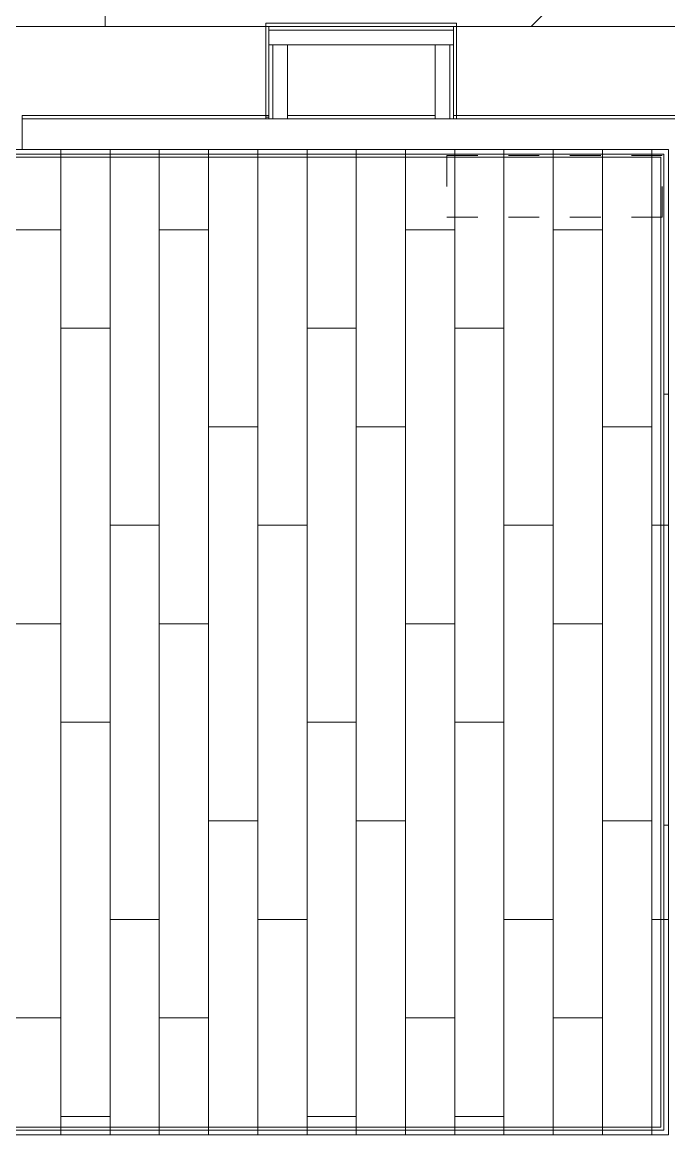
# Model space of a CAD drawing. Header units: metres. Extents: x 3856 to 4207, y -1118 to -691.
# Drawn here: x 4002.857 to 4004.958, y -987.727 to -984.114 of the extents above; entities that cross this region are included whole.
import ezdxf

# ---------------------------------------------------------------- set-up
doc = ezdxf.new("R2010")
doc.units = ezdxf.units.M
doc.linetypes.add('Dash', pattern=[0.00635, 0.003175, -0.003175])
for name, color, linetype, lineweight in [('Common Edges', 7, 'Continuous', 9), ('Floors', 7, 'Continuous', 9), ('Surface Pattern', 7, 'Continuous', 9), ('Walls', 7, 'Continuous', 9)]:
    doc.layers.add(name, color=color, linetype=linetype, lineweight=lineweight)
doc.layers.add('Cour_Roja_Punteada_1', color=1, linetype='Dash', lineweight=9, true_color=0xff0000)
doc.layers.add('ROA-E00-URB-A101-MASTER_PLAN cambio estaciomientos_dwg', color=7, linetype='Continuous', lineweight=9, true_color=0x767676)

# ---------------------------------------------------------------- blocks, each defined once
blk = doc.blocks.new('EDIFICIO TIPO A_rvt-3-IMPLANTACIÓN - KIT COMERCIAL')
at = {"layer": 'Surface Pattern', "true_color": 0xdcf1d6}
h = blk.add_hatch(dxfattribs=at)
h.set_pattern_fill('FP_8', color=254, style=0, pattern_type=2)
h.set_pattern_definition([(45, (0, 0), (-1.76776695, 0), [0.9375, -3.75]), (45, (1.25, 1.25), (-1.76776695, 0), [0.9375, -3.75]), (45, (2.5, -0.375), (-1.76776695, 0), [0.3125, -2.5]), (90, (2.5, 0.625), (-0.625, 0.625), [0.625, -2.5]), (315, (2.5, 1.25), (0, 3.5355339), [0.625, -3.75]), (0, (1.25, 1.25), (2.5, 2.5), [0.375, -1.25]), (0, (-1.875, 2.5), (2.5, 2.5), [0.375, -2.5])])
h.paths.add_polyline_path([(3987.3568, -994.1273), (3987.3568, -993.5273), (3987.2068, -993.5273), (3987.2068, -991.1273), (3987.3568, -991.1273), (3987.3568, -984.1273), (3995.5576, -984.1273), (3995.5576, -983.9773), (3996.3068, -983.9773), (3996.3068, -982.6773), (3996.4068, -982.6773), (3996.4068, -983.9773), (3997.1576, -983.9773), (3997.1576, -984.1273), (4005.3568, -984.1273), (4005.3568, -991.1273), (4005.5068, -991.1273), (4005.5068, -993.5273), (4005.3568, -993.5273), (4005.3568, -994.0273), (4007.4068, -994.0273), (4007.4068, -987.4127), (4006.7947, -987.0231), (4007.4068, -986.7291), (4007.4068, -982.5773), (3985.3068, -982.5773), (3985.3068, -994.1273), (3986.6166, -994.1273)])
at = {"layer": 'Surface Pattern', "true_color": 0x808080}
h = blk.add_hatch(dxfattribs=at)
h.set_pattern_fill('FP_65', color=8, style=0, pattern_type=2)
h.set_pattern_definition([(270, (6041.702, 1034.412), (0.16, 1e-17), []), (0, (6041.702, 1034.412), (0.32, 0.32), [0.16, -1.12]), (0, (6041.862, 1033.772), (0.32, 0.32), [0.16, -1.12])])
h.paths.add_polyline_path([(4001.5051, -996.0273), (4004.9568, -996.0273), (4004.9568, -987.8273), (4001.4568, -987.8273), (4001.4568, -989.0273), (4001.3568, -989.0273), (4001.3568, -987.6373), (4001.4068, -987.6373), (4001.4068, -986.9173), (4001.3568, -986.9173), (4001.3568, -986.8273), (4000.3568, -986.8273), (4000.3568, -986.8673), (4000.3068, -986.8673), (4000.3068, -987.6873), (4000.3568, -987.6873), (4000.3568, -990.6273), (4000.2568, -990.6273), (4000.2568, -990.3273), (3998.9818, -990.3273), (3998.9818, -991.5673), (3999.9318, -991.5673), (3999.9318, -991.6073), (3998.9818, -991.6073), (3998.9818, -991.6273), (4001.4568, -991.6273), (4001.4568, -991.7423), (4001.5918, -991.7423), (4001.5918, -993.5423), (4001.4568, -993.5423), (4001.4651, -996.0273)])
h.paths.add_polyline_path([(4003.3702, -995.9513), (4003.3702, -995.1513), (4004.0702, -995.1513), (4004.0702, -993.6366), (4004.8702, -993.6366), (4004.8702, -995.9513), (4004.0702, -995.9513)])
h.paths.add_polyline_path([(4002.8254, -994.6273), (4002.8254, -994.1273), (4003.4254, -994.1273), (4003.4254, -994.6273), (4003.3702, -994.6273)])
h.paths.add_polyline_path([(4004.3068, -992.0273), (4002.7068, -992.0273), (4002.7068, -991.3273), (4004.3068, -991.3273)])
h.paths.add_polyline_path([(3999.6568, -990.2273), (3999.6568, -990.1293), (3998.5568, -990.1293), (3998.5568, -990.1143), (3999.6568, -990.1143), (3999.6568, -987.8273), (3998.5559, -987.8293), (3998.5559, -990.2273), (3998.6176, -990.2273)])
h.paths.add_polyline_path([(3999.4559, -987.7273), (4000.2568, -987.7273), (4000.2568, -987.7073), (3999.4068, -987.7073), (3999.4068, -987.6673), (4000.2668, -987.6673), (4000.2568, -986.8273), (3999.7568, -986.8273), (3999.7568, -984.5273), (3996.4068, -984.5273), (3996.4068, -987.7273), (3999.4068, -987.7273)])
h.paths.add_polyline_path([(4004.9568, -987.7273), (4004.9568, -984.5273), (4002.0568, -984.5298), (4002.0568, -986.7148), (4002.0818, -986.7148), (4002.0818, -986.7298), (4002.0568, -986.7298), (4002.0568, -986.8273), (4001.4568, -986.8273), (4001.4568, -987.6173), (4002.2068, -987.6173), (4002.2068, -987.6573), (4001.4568, -987.6573), (4001.4568, -987.7273), (4002.618, -987.7273)])
h.paths.add_polyline_path([(3996.5273, -987.295), (3996.5273, -986.895), (3996.9273, -986.895), (3996.9273, -987.295)])
h.paths.add_polyline_path([(3996.5273, -986.795), (3996.5273, -985.195), (3998.4273, -985.195), (3998.4273, -986.795), (3997.2842, -986.795)])
h.paths.add_polyline_path([(3996.788, -985.095), (3996.5273, -985.095), (3996.5273, -984.695), (3996.9273, -984.695), (3996.9273, -985.095)])
at = {"layer": 'Common Edges'}
for p, q in [((4004.2584, -984.1398), (4003.6584, -984.1398)), ((4003.6709, -984.4273), (4003.6709, -984.1873)), ((4004.2459, -984.4273), (4004.2459, -984.1873)), ((4003.6484, -984.4223), (4003.6484, -984.4173)), ((4004.2684, -984.4173), (4004.2684, -984.4273))]:
    blk.add_line(p, q, dxfattribs=at)
at = {"layer": 'Cour_Roja_Punteada_1'}
for p, q in [((4004.9368, -984.5473), (4004.2368, -984.5473)), ((4004.2368, -984.5473), (4004.2368, -984.7473)), ((4004.9368, -984.7473), (4004.9368, -984.5473)), ((4004.2368, -984.7473), (4004.9368, -984.7473))]:
    blk.add_line(p, q, dxfattribs=at)
at = {"layer": 'Floors'}
for p, q in [((4000.3568, -984.1273), (4003.6584, -984.1273)), ((4004.2584, -984.1273), (4005.3568, -984.1273)), ((4004.9568, -984.5273), (4002.825, -984.5273)), ((4004.9568, -987.7273), (4004.9568, -984.5273)), ((4001.4568, -987.7273), (4004.9568, -987.7273))]:
    blk.add_line(p, q, dxfattribs=at)
at = {"layer": 'Walls', "lineweight": 18}
for p, q in [((4003.6584, -984.1173), (4003.6484, -984.1173)), ((4003.6484, -984.1173), (4003.6484, -984.4173)), ((4004.2584, -984.1173), (4003.6584, -984.1173)), ((4004.2584, -984.1273), (4003.6584, -984.1273)), ((4003.6584, -984.1273), (4003.6584, -984.1873)), ((4003.6584, -984.4223), (4003.6584, -984.1273)), ((4003.6584, -984.1273), (4004.2584, -984.1273)), ((4004.2684, -984.1173), (4004.2584, -984.1173)), ((4004.2584, -984.1873), (4004.2584, -984.1273)), ((4004.2584, -984.1273), (4004.2584, -984.4273)), ((4004.2684, -984.4173), (4004.2684, -984.1173)), ((4003.6584, -984.1873), (4004.2584, -984.1873)), ((4003.6584, -984.1873), (4003.6584, -984.4273)), ((4003.7184, -984.1873), (4003.6584, -984.1873)), ((4003.7184, -984.4273), (4003.7184, -984.1873)), ((4004.1984, -984.1873), (4004.1984, -984.4273)), ((4004.2584, -984.1873), (4004.1984, -984.1873)), ((4004.2584, -984.4273), (4004.2584, -984.1873)), ((4003.6484, -984.4173), (4002.8568, -984.4173)), ((4002.8568, -984.4273), (4003.6484, -984.4273)), ((4003.6484, -984.4273), (4003.6484, -984.4223)), ((4003.6484, -984.4223), (4003.6584, -984.4223)), ((4003.6584, -984.4273), (4003.7184, -984.4273)), ((4004.1984, -984.4273), (4004.2584, -984.4273)), ((4004.2584, -984.4273), (4004.2684, -984.4273)), ((4005.0568, -984.4173), (4004.2684, -984.4173)), ((4004.2684, -984.4273), (4005.0568, -984.4273)), ((4004.9418, -984.5273), (4002.8568, -984.5273)), ((4002.8568, -984.5423), (4004.9418, -984.5423)), ((4004.9568, -984.5273), (4004.9418, -984.5273)), ((4004.9418, -984.5423), (4004.9418, -985.3223)), ((4004.9568, -985.3223), (4004.9568, -984.5273)), ((4004.9418, -985.3223), (4004.9568, -985.3223)), ((4004.9418, -986.7223), (4004.9418, -987.7123)), ((4004.9568, -986.7223), (4004.9418, -986.7223)), ((4004.9568, -987.7123), (4004.9568, -986.7223)), ((4004.9418, -987.7123), (4001.3418, -987.7123)), ((4004.9568, -987.7273), (4004.9568, -987.7123))]:
    blk.add_line(p, q, dxfattribs=at)
at = {"layer": 'Walls'}
for p, q in [((4002.0568, -984.5423), (4004.9318, -984.5423)), ((4004.9318, -984.5423), (4002.0568, -984.5423)), ((4002.0568, -984.5523), (4004.9318, -984.5523)), ((4004.9318, -984.5523), (4002.0568, -984.5523)), ((4004.9318, -984.5423), (4004.9418, -984.5423)), ((4004.9418, -984.5423), (4004.9318, -984.5423)), ((4004.9318, -984.5523), (4004.9318, -987.7023)), ((4004.9318, -987.7023), (4004.9318, -984.5523)), ((4004.9418, -984.5423), (4004.9418, -987.7023)), ((4004.9418, -987.7023), (4004.9418, -984.5423)), ((4004.9418, -986.7223), (4004.9418, -985.3223)), ((4004.9568, -985.3223), (4004.9418, -985.3223)), ((4004.9568, -985.3223), (4004.9568, -986.7223)), ((4004.9568, -986.7223), (4004.9418, -986.7223)), ((4004.9318, -987.7023), (4001.4568, -987.7023)), ((4001.4568, -987.7023), (4004.9318, -987.7023)), ((4004.9418, -987.7023), (4004.9418, -987.7123)), ((4004.9418, -987.7123), (4004.9418, -987.7023)), ((4004.9418, -987.7123), (4001.4568, -987.7123)), ((4001.4568, -987.7123), (4004.9418, -987.7123))]:
    blk.add_line(p, q, dxfattribs=at)
blk = doc.blocks.new('ROA-E00-URB-A101-MASTER_PLAN cambio estaciomientos_dwg_ROA-E01-ARQ-R23_rvt-3-Master Plan - Etapa 1-7986584-IMPLANTACIÓN - KIT COMERCIAL')
at = {"layer": 'Walls'}
for p, q in [((984.4173, 4004.1984), (984.4173, 4003.7184)), ((984.4273, 4003.7184), (984.4273, 4004.1984)), ((984.4273, 4002.8568), (984.4273, 4003.6584))]:
    blk.add_line(p, q, dxfattribs=at)
at = {"layer": 'Walls', "flags": 128}
for points in [[(984.4273, 4004.2584), (984.4273, 4005.0568), (985.3223, 4005.0568), (985.3223, 4005.0668), (984.4273, 4005.0668), (984.4173, 4005.0668), (984.4173, 4004.2584)], [(984.4173, 4003.6584), (984.4173, 4002.8568), (984.4273, 4002.8568)]]:
    blk.add_lwpolyline(points, dxfattribs=at)
blk = doc.blocks.new('ROA-E00-URB-A101-MASTER_PLAN cambio estaciomientos_dwg_ROA-E01-EST-R23_rvt-3-Master Plan - Etapa 1-7986862-IMPLANTACIÓN - KIT COMERCIAL')
at = {"layer": 'Walls'}
blk.add_line((984.4273, 4004.1984), (984.4273, 4003.7184), dxfattribs=at)
at = {"layer": 'Walls', "flags": 128}
for points in [[(985.3223, 4005.0568), (984.4273, 4005.0568), (984.4273, 4004.9568), (984.4273, 4004.2584)], [(984.4273, 4003.6584), (984.4273, 4002.8568), (984.5273, 4002.8568)]]:
    blk.add_lwpolyline(points, dxfattribs=at)
blk = doc.blocks.new('ROA-E00-URB-A101-MASTER_PLAN cambio estaciomientos_dwg-7942325-IMPLANTACIÓN - KIT COMERCIAL')
for name in ['ROA-E00-URB-A101-MASTER_PLAN cambio estaciomientos_dwg_ROA-E01-EST-R23_rvt-3-Master Plan - Etapa 1-7986862-IMPLANTACIÓN - KIT COMERCIAL', 'ROA-E00-URB-A101-MASTER_PLAN cambio estaciomientos_dwg_ROA-E01-ARQ-R23_rvt-3-Master Plan - Etapa 1-7986584-IMPLANTACIÓN - KIT COMERCIAL']:
    blk.add_blockref(name, (0, 0))

msp = doc.modelspace()

# ---------------------------------------------------------------- block references
at = {"lineweight": 5}
msp.add_blockref('EDIFICIO TIPO A_rvt-3-IMPLANTACIÓN - KIT COMERCIAL', (0, 0), dxfattribs=at)
at = {"layer": 'ROA-E00-URB-A101-MASTER_PLAN cambio estaciomientos_dwg', "color": 7, "rotation": 269.9999999999999}
msp.add_blockref('ROA-E00-URB-A101-MASTER_PLAN cambio estaciomientos_dwg-7942325-IMPLANTACIÓN - KIT COMERCIAL', (0, 0), dxfattribs=at)

doc.saveas('drawing.dxf')
